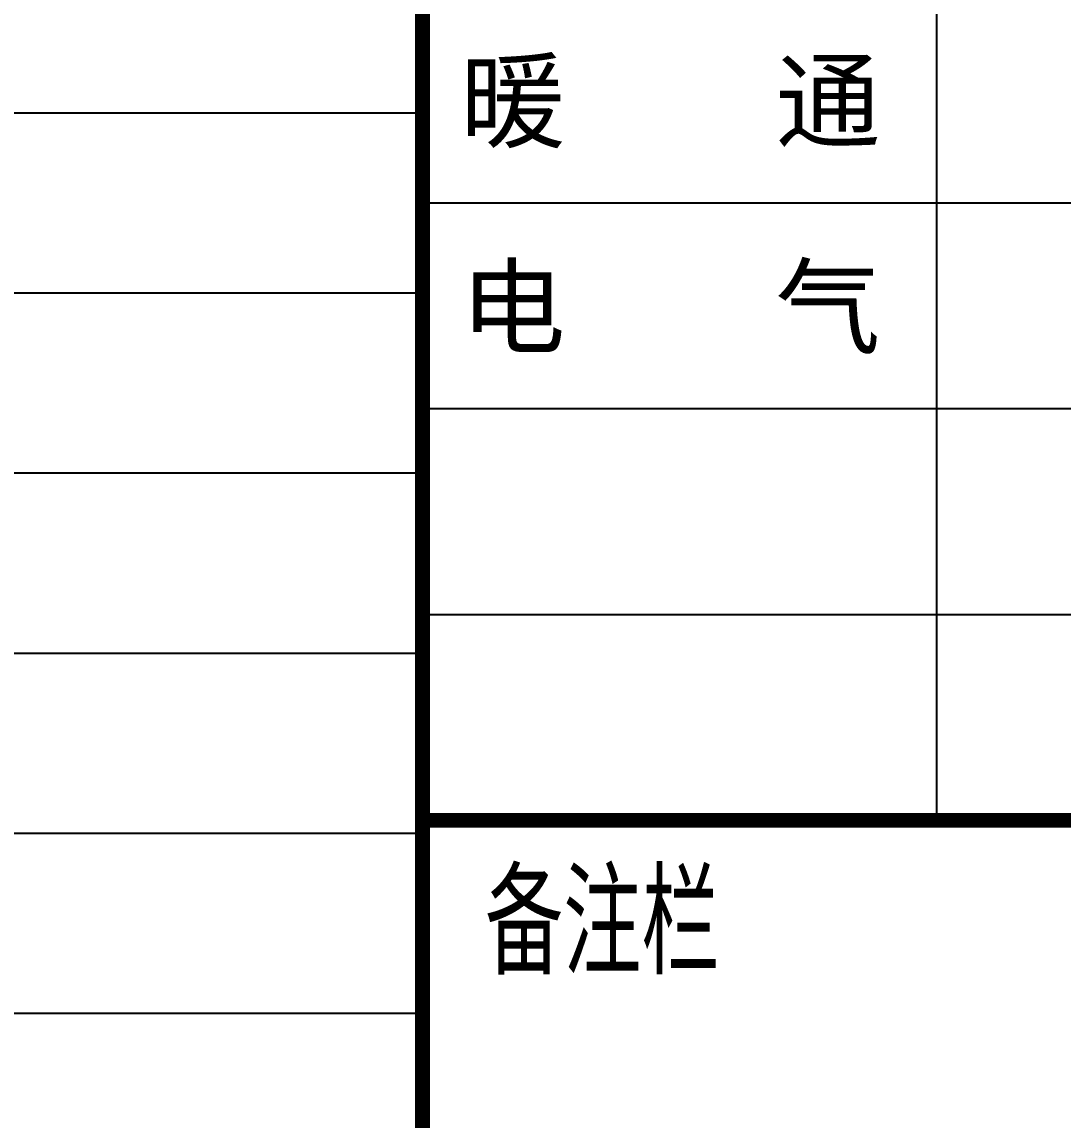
# Model space of a CAD drawing. Extents: x 447413 to 2975780, y -1432727 to 1301644.
# Drawn here: x 2339542 to 2343591, y 928715 to 932983 of the extents above; entities that cross this region are included whole.
import ezdxf

# ---------------------------------------------------------------- set-up
doc = ezdxf.new("R2010")
doc.units = 0
doc.header["$LTSCALE"] = 1000
doc.header["$MEASUREMENT"] = 0
doc.linetypes.add('CONTINOUS', pattern=[0])
doc.layers.add('THIN', color=7, linetype='Continuous')
doc.layers.add('图框', color=253, linetype='Continuous')
doc.layers.add('辅助层', color=175, linetype='CONTINOUS', plot=False)
doc.styles.add('cx_biaoti', font='')
doc.styles.add('cx_sign', font='bzxw.shx', dxfattribs={"width": 0.8, "height": 400, "bigfont": 'bzhz.shx'})
doc.styles.get('cx_biaoti').set_extended_font_data('SimSun')

# ---------------------------------------------------------------- blocks, each defined once
blk = doc.blocks.new('新块A1图框')
at = {"layer": '图框', "color": 153}
for p, q in [((52699.2, -69874.1), (52699.2, -76274.1)), ((50699.2, -73874.1), (57199.2, -73874.1)), ((50699.2, -74674.1), (57199.2, -74674.1)), ((50699.2, -75474.1), (57199.2, -75474.1))]:
    blk.add_line(p, q, dxfattribs=at)
at = {"layer": '图框', "color": 153, "const_width": 58}
blk.add_lwpolyline([(50699.2, -69074.1), (57199.2, -69074.1), (57199.2, -126474.1), (50699.2, -126474.1)], close=True, dxfattribs=at)
blk.add_lwpolyline([(50699.2, -76274.1), (57199.2, -76274.1)], dxfattribs=at)
at = {"layer": '图框', "color": 153, "style": 'cx_biaoti'}
for s, p in [('暖    通', (50846.3, -73628.4)), ('电    气', (50846.3, -74428.4))]:
    blk.add_text(s, height=300, dxfattribs=at).set_placement(p)
at = {"layer": '图框', "color": 153, "style": 'cx_sign', "width": 0.8}
blk.add_text('备注栏', height=400, dxfattribs=at).set_placement((50942.8, -76873.6))
blk = doc.blocks.new('A1')
at = {"layer": '图框', "color": 153, "const_width": 58}
blk.add_lwpolyline([(2107118.1, 747108.7), (2181218.1, 747108.7), (2181218.1, 689708.7), (2107118.1, 689708.7)], close=True, dxfattribs=at)
at = {"layer": '图框'}
blk.add_blockref('新块A1图框', (2130518.9, 816182.8), dxfattribs=at)

msp = doc.modelspace()

# ---------------------------------------------------------------- linework, layer by layer
at = {"layer": 'THIN'}
msp.add_lwpolyline([(2266999.3, 937080), (2341099.3, 937080), (2341099.3, 879680), (2266999.3, 879680)], close=True, dxfattribs=at)
at = {"layer": '辅助层'}
for p, q in [((2266999.3, 932630), (2341099.3, 932630)), ((2266999.3, 931930), (2341099.3, 931930)), ((2266999.3, 931230), (2341099.3, 931230)), ((2266999.3, 930530), (2341099.3, 930530)), ((2266999.3, 929830), (2341099.3, 929830)), ((2266999.3, 929130), (2341099.3, 929130))]:
    msp.add_line(p, q, dxfattribs=at)

# ---------------------------------------------------------------- block references
msp.add_blockref('A1', (159881.3, 189971.3))

doc.saveas('drawing.dxf')
